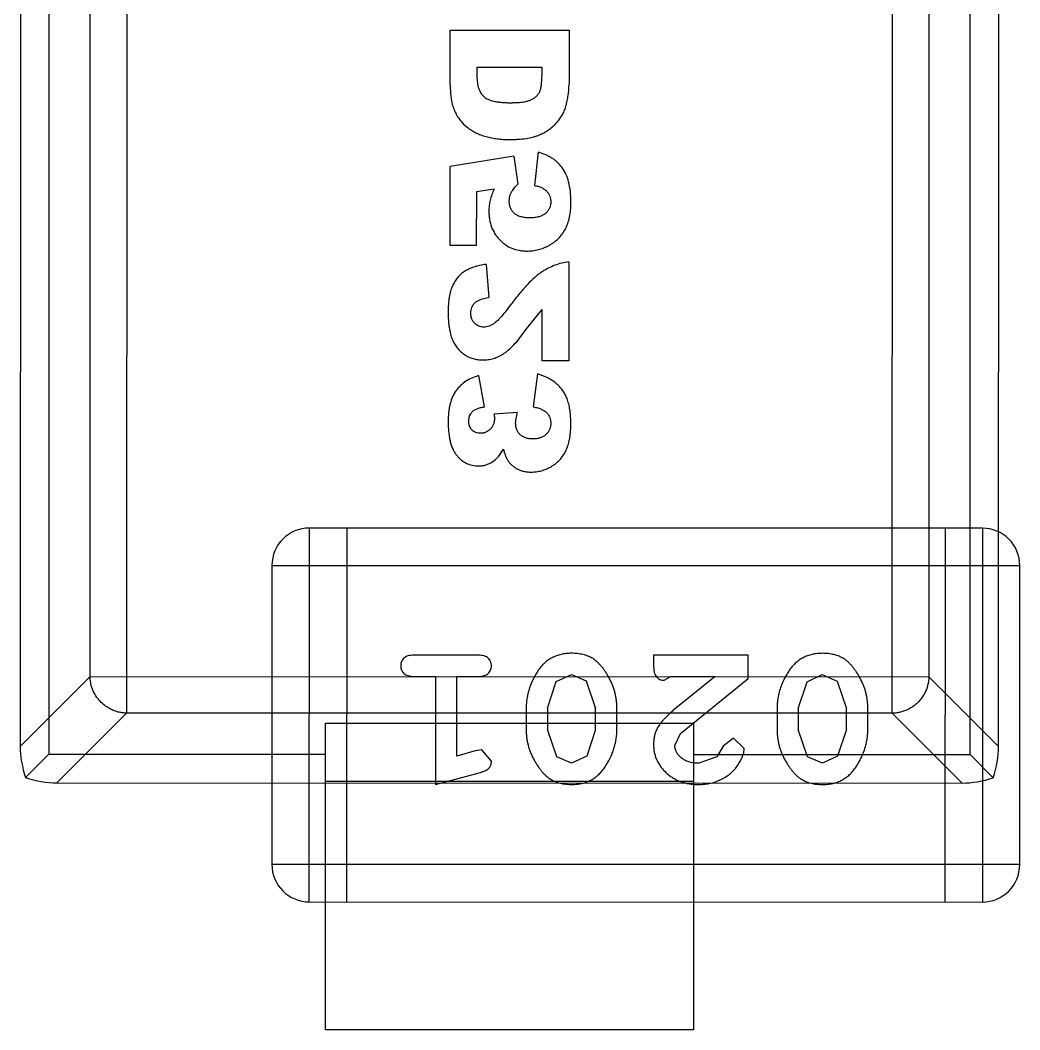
# Model space of a CAD drawing. Header units: inches. Extents: x -29 to 164, y -51 to 83.
# Drawn here: x 126.751 to 127.565, y 17.355 to 18.178 of the extents above; entities that cross this region are included whole.
import ezdxf

# ---------------------------------------------------------------- set-up
doc = ezdxf.new("R2010")
doc.units = ezdxf.units.IN
doc.header["$LTSCALE"] = 1.21
doc.header["$MEASUREMENT"] = 0
doc.layers.get('0').update_dxf_attribs({"linetype": 'CONTINUOUS'})

msp = doc.modelspace()

# ---------------------------------------------------------------- linework, layer by layer
at = {"color": 6, "linetype": 'Continuous'}
for p, q in [((126.77423, 18.73077), (126.77398, 17.57989)), ((127.52487, 17.57973), (127.52511, 18.73061)), ((126.7509, 18.72433), (126.75066, 17.58634)), ((127.5482, 17.58617), (127.54844, 18.72416)), ((126.8376, 18.69716), (126.83737, 17.61347)), ((127.4615, 17.61334), (127.46173, 18.69703)), ((126.8076, 17.64326), (126.80781, 18.66739)), ((127.4915, 18.66724), (127.49128, 17.64311)), ((127.10115, 18.12578), (127.10116, 18.17025)), ((127.10116, 18.17025), (127.198, 18.17023)), ((127.198, 18.17023), (127.198, 18.12578)), ((127.12293, 18.14022), (127.1759, 18.14021)), ((127.1759, 18.14021), (127.1759, 18.13293)), ((127.17279, 18.07088), (127.16976, 18.04363)), ((127.15294, 18.06747), (127.10114, 18.05911)), ((127.15294, 18.06747), (127.15629, 18.0446)), ((127.10112, 17.9948), (127.10114, 18.05911)), ((127.12246, 18.03849), (127.12245, 17.9948)), ((127.13696, 18.04067), (127.12246, 18.03849)), ((127.12245, 17.9948), (127.10112, 17.9948)), ((127.1305, 17.97933), (127.13269, 17.95227)), ((127.19796, 17.98132), (127.19795, 17.90065)), ((127.16232, 17.9254), (127.17611, 17.94266)), ((127.17611, 17.90065), (127.17611, 17.94266)), ((127.19795, 17.90065), (127.17611, 17.90065)), ((127.12906, 17.86316), (127.12456, 17.88861)), ((127.17237, 17.88996), (127.16882, 17.86315)), ((127.15606, 17.85865), (127.13692, 17.85723)), ((126.75066, 17.58634), (126.8076, 17.64326)), ((126.8076, 17.64325), (127.49128, 17.64312)), ((127.49128, 17.64311), (127.5482, 17.58617)), ((126.83737, 17.61347), (126.78043, 17.55656)), ((127.4615, 17.61334), (126.83737, 17.61347)), ((127.51842, 17.5564), (127.4615, 17.61334)), ((126.99938, 17.35528), (126.99943, 17.60528)), ((126.99943, 17.60528), (127.29943, 17.60522)), ((127.29943, 17.60522), (127.29938, 17.35522)), ((126.77398, 17.57989), (126.755, 17.56091)), ((126.77398, 17.57989), (126.99943, 17.57984)), ((127.29943, 17.57978), (127.52487, 17.57973)), ((127.54385, 17.56074), (127.52487, 17.57973)), ((126.78043, 17.55656), (127.51842, 17.5564)), ((127.29942, 17.55767), (126.99942, 17.55774)), ((127.29938, 17.35522), (126.99938, 17.35528))]:
    msp.add_line(p, q, dxfattribs=at)
at = {"color": 7, "linetype": 'Continuous'}
for p, q in [((126.98627, 17.45953), (126.98634, 17.76433)), ((127.53498, 17.76422), (126.98634, 17.76433)), ((127.01682, 17.76433), (127.01675, 17.45953)), ((127.5045, 17.76423), (127.50443, 17.45943)), ((127.53498, 17.76422), (127.53491, 17.45942)), ((126.95585, 17.73386), (126.9558, 17.49002)), ((126.95585, 17.73386), (127.56545, 17.73373)), ((127.5654, 17.48989), (127.56545, 17.73373)), ((127.12377, 17.66067), (127.07186, 17.66068)), ((127.26693, 17.66064), (127.26693, 17.65278)), ((127.34401, 17.66063), (127.26693, 17.66064)), ((127.34401, 17.64175), (127.34401, 17.66063)), ((127.07185, 17.64338), (127.08916, 17.64338)), ((127.08916, 17.64338), (127.08914, 17.55528)), ((127.10645, 17.57841), (127.10646, 17.64337)), ((127.10646, 17.64337), (127.12377, 17.64337)), ((127.18765, 17.63913), (127.19994, 17.64493)), ((127.19994, 17.64493), (127.21208, 17.63964)), ((127.27558, 17.64019), (127.28108, 17.64334)), ((127.28108, 17.64334), (127.31726, 17.64333)), ((127.31726, 17.64333), (127.28368, 17.6163)), ((127.28899, 17.59678), (127.34401, 17.64175)), ((127.39216, 17.63908), (127.40445, 17.64488)), ((127.40445, 17.64488), (127.41659, 17.6396)), ((127.18039, 17.61735), (127.18765, 17.63913)), ((127.21208, 17.63964), (127.21972, 17.61734)), ((127.38491, 17.61731), (127.39216, 17.63908)), ((127.41659, 17.6396), (127.42423, 17.6173)), ((127.16309, 17.61762), (127.16309, 17.59988)), ((127.18039, 17.61735), (127.18039, 17.60014)), ((127.21972, 17.60014), (127.21972, 17.61734)), ((127.23702, 17.59986), (127.23703, 17.61761)), ((127.3676, 17.61758), (127.3676, 17.59983)), ((127.38491, 17.61731), (127.3849, 17.6001)), ((127.42423, 17.60009), (127.42423, 17.6173)), ((127.44154, 17.59982), (127.44154, 17.61757)), ((127.18796, 17.57785), (127.18039, 17.60014)), ((127.21972, 17.60014), (127.21246, 17.57836)), ((127.28422, 17.58707), (127.28899, 17.59678)), ((127.33203, 17.59298), (127.32355, 17.58642)), ((127.34085, 17.58455), (127.33203, 17.59298)), ((127.39247, 17.5778), (127.3849, 17.6001)), ((127.42423, 17.60009), (127.41697, 17.57832)), ((127.32355, 17.58642), (127.31858, 17.57792)), ((127.12147, 17.58256), (127.10645, 17.57841)), ((127.12688, 17.58359), (127.12147, 17.58256)), ((127.13476, 17.57432), (127.12688, 17.58359)), ((127.2001, 17.57256), (127.18796, 17.57785)), ((127.21246, 17.57836), (127.2001, 17.57256)), ((127.31858, 17.57792), (127.30371, 17.57254)), ((127.40461, 17.57252), (127.39247, 17.5778)), ((127.41697, 17.57832), (127.40461, 17.57252)), ((127.08914, 17.55528), (127.12572, 17.56515)), ((127.5654, 17.48989), (126.9558, 17.49002)), ((126.98627, 17.45953), (127.53491, 17.45942))]:
    msp.add_line(p, q, dxfattribs=at)
for centre, start, end in [((126.98633, 17.73385), 89.98796, 179.98796), ((127.53497, 17.73374), 359.98796, 89.98796), ((126.98628, 17.49001), 179.98796, 269.98796), ((127.53492, 17.4899), 269.98796, 359.98796)]:
    msp.add_arc(centre, 0.03048, start, end, dxfattribs=at)
at = {"color": 6, "linetype": 'Continuous'}
for centre, major_axis, start_param, end_param in [((126.76577, 17.57167), (-0.00778, 0.03346), 1.029162, 1.807134), ((127.53308, 17.57151), (0.0078, 0.03345), -1.807134, -1.029162), ((126.76577, 17.57167), (0.03345, -0.0078), -1.807134, -1.029162), ((127.53308, 17.57151), (0.03346, 0.00778), -2.11243, -1.334458)]:
    msp.add_ellipse(centre, major_axis=major_axis, ratio=0.387063, start_param=start_param, end_param=end_param, dxfattribs=at)
for points, knots in [([(127.12293, 18.14022), (127.12293, 18.13899), (127.12292, 18.13714), (127.12292, 18.13467), (127.12292, 18.13245), (127.12301, 18.12996), (127.12339, 18.12649), (127.12428, 18.12266), (127.12576, 18.11954), (127.1273, 18.11745), (127.12862, 18.11609), (127.13019, 18.11492), (127.1327, 18.11357), (127.1358, 18.11254), (127.13952, 18.11182), (127.1426, 18.11144), (127.14543, 18.11125), (127.14783, 18.11117), (127.14958, 18.11116), (127.15118, 18.11116), (127.15302, 18.1112), (127.1552, 18.11128), (127.15762, 18.11144), (127.16056, 18.11175), (127.16309, 18.1122), (127.16521, 18.11281), (127.16658, 18.11334), (127.16782, 18.11394), (127.16936, 18.11482), (127.17103, 18.11604), (127.17238, 18.11742), (127.17327, 18.11863), (127.17385, 18.11958), (127.17434, 18.12064), (127.17491, 18.1223), (127.17544, 18.1248), (127.17581, 18.12847), (127.1759, 18.13137), (127.1759, 18.13293)], [0, 0, 0, 0, 0.034117, 0.051176, 0.068234, 0.095159, 0.122084, 0.175933, 0.229783, 0.256708, 0.283633, 0.310557, 0.337482, 0.391332, 0.418256, 0.445181, 0.472106, 0.485568, 0.499031, 0.509276, 0.519521, 0.54001, 0.5605, 0.58099, 0.62197, 0.64246, 0.66295, 0.683908, 0.704866, 0.746782, 0.788698, 0.809656, 0.830614, 0.851788, 0.872961, 0.915307, 0.957654, 1, 1, 1, 1]), ([(127.10115, 18.1258), (127.10115, 18.12141), (127.10161, 18.11547), (127.10309, 18.1088), (127.10462, 18.10446), (127.10658, 18.10062), (127.10977, 18.09595), (127.11376, 18.09194), (127.11837, 18.08863), (127.12213, 18.08655), (127.12614, 18.08484), (127.13044, 18.08346), (127.13495, 18.08241), (127.13957, 18.08167), (127.14353, 18.0813), (127.14675, 18.08116), (127.14969, 18.08112), (127.15303, 18.08117), (127.15778, 18.08139), (127.16317, 18.08193), (127.16782, 18.08286), (127.17111, 18.08382), (127.17334, 18.08466), (127.17542, 18.0856), (127.17811, 18.08695), (127.18124, 18.08885), (127.18464, 18.09144), (127.18769, 18.09443), (127.19034, 18.09767), (127.19251, 18.10097), (127.19393, 18.10382), (127.19483, 18.10615), (127.19543, 18.10815), (127.19598, 18.11037), (127.19671, 18.11353), (127.19739, 18.11735), (127.19789, 18.12169), (127.19799, 18.12444), (127.198, 18.12578)], [0, 0, 0, 0, 0.044753, 0.067129, 0.089506, 0.111754, 0.134001, 0.178497, 0.20114, 0.223784, 0.246427, 0.269071, 0.291945, 0.31482, 0.337695, 0.349132, 0.36057, 0.378623, 0.396676, 0.432782, 0.468888, 0.486942, 0.504995, 0.523222, 0.54145, 0.577904, 0.614359, 0.650814, 0.687548, 0.724282, 0.761016, 0.779383, 0.79775, 0.823032, 0.848313, 0.898875, 0.949438, 1, 1, 1, 1]), ([(127.19952, 18.03003), (127.19952, 18.03325), (127.19924, 18.03922), (127.19787, 18.04672), (127.1956, 18.05303), (127.19245, 18.05833), (127.18923, 18.06193), (127.1864, 18.06435), (127.18418, 18.06594), (127.18176, 18.06736), (127.17815, 18.06912), (127.17505, 18.07024), (127.17279, 18.07088)], [0, 0, 0, 0, 0.126274, 0.252548, 0.378822, 0.505096, 0.629738, 0.692059, 0.75438, 0.815785, 0.87719, 1, 1, 1, 1]), ([(127.13696, 18.04067), (127.13625, 18.03919), (127.13503, 18.03619), (127.13371, 18.03173), (127.13303, 18.0281), (127.13275, 18.0252), (127.13267, 18.02252), (127.1328, 18.01942), (127.13335, 18.0149), (127.13473, 18.00967), (127.13703, 18.00501), (127.13941, 18.00164), (127.14149, 17.99927), (127.14377, 17.99713), (127.14699, 17.99467), (127.15138, 17.9923), (127.15624, 17.99088), (127.1604, 17.99031), (127.16335, 17.99018), (127.16603, 17.99026), (127.16911, 17.99055), (127.17292, 17.99128), (127.17665, 17.99248), (127.17957, 17.99374), (127.18175, 17.99483), (127.18387, 17.99607), (127.1865, 17.99787), (127.18947, 18.00043), (127.19252, 18.00399), (127.19509, 18.00801), (127.1971, 18.01257), (127.19897, 18.01949), (127.19952, 18.02558), (127.19952, 18.03003)], [0, 0, 0, 0, 0.031, 0.062001, 0.093651, 0.109476, 0.125301, 0.151853, 0.178404, 0.231506, 0.284608, 0.31116, 0.337711, 0.364262, 0.390813, 0.443915, 0.497018, 0.523569, 0.55012, 0.568783, 0.587445, 0.624771, 0.662097, 0.680759, 0.699422, 0.718335, 0.737248, 0.775073, 0.812899, 0.850725, 0.888043, 0.925362, 1, 1, 1, 1]), ([(127.16976, 18.04363), (127.17085, 18.04347), (127.17291, 18.04303), (127.17561, 18.04204), (127.17753, 18.04093), (127.17886, 18.03988), (127.17976, 18.03899), (127.18056, 18.03804), (127.18149, 18.03673), (127.18238, 18.03499), (127.18291, 18.03312), (127.18312, 18.03153), (127.18318, 18.03023), (127.18311, 18.02888), (127.18291, 18.02756), (127.18258, 18.0263), (127.18196, 18.0247), (127.18107, 18.02323), (127.17992, 18.02189), (127.17892, 18.02093), (127.17779, 18.02007), (127.17611, 18.01907), (127.17416, 18.01831), (127.17193, 18.01777), (127.17013, 18.01749), (127.16851, 18.01734), (127.16714, 18.01729), (127.16608, 18.01727), (127.16501, 18.01729), (127.16365, 18.01734), (127.16203, 18.01749), (127.16023, 18.01778), (127.15802, 18.01832), (127.15609, 18.0191), (127.15445, 18.02011), (127.15336, 18.021), (127.15241, 18.02198), (127.15131, 18.02339), (127.15026, 18.02532), (127.14962, 18.02752), (127.14937, 18.02942), (127.14931, 18.03075), (127.14935, 18.03193), (127.14947, 18.03324), (127.14977, 18.03485), (127.15028, 18.03642), (127.1508, 18.03764), (127.15121, 18.03847), (127.15165, 18.03923), (127.15226, 18.04019), (127.15355, 18.04192), (127.15507, 18.0435), (127.15629, 18.0446)], [0, 0, 0, 0, 0.031603, 0.063205, 0.094808, 0.11061, 0.126411, 0.14242, 0.158428, 0.190445, 0.222462, 0.238471, 0.25448, 0.272643, 0.290807, 0.30897, 0.327134, 0.363461, 0.381625, 0.399788, 0.417952, 0.436115, 0.472442, 0.490606, 0.50877, 0.526933, 0.536015, 0.545097, 0.554179, 0.56326, 0.581424, 0.599588, 0.617751, 0.654078, 0.672242, 0.690405, 0.708569, 0.726733, 0.76306, 0.799387, 0.81755, 0.835714, 0.84735, 0.858986, 0.882258, 0.90553, 0.917166, 0.928802, 0.937702, 0.946602, 0.964401, 1, 1, 1, 1]), ([(127.1305, 17.97933), (127.1267, 17.97879), (127.12165, 17.97765), (127.11615, 17.97551), (127.11264, 17.97361), (127.10964, 17.97131), (127.10701, 17.96852), (127.10514, 17.96585), (127.10382, 17.9635), (127.1029, 17.96164), (127.10209, 17.95964), (127.10115, 17.9567), (127.10044, 17.9534), (127.09995, 17.94973), (127.09969, 17.9468), (127.09956, 17.9442), (127.09951, 17.94204), (127.0995, 17.94033), (127.09951, 17.9386), (127.09956, 17.93633), (127.09969, 17.93362), (127.09995, 17.93056), (127.10042, 17.92675), (127.10128, 17.92247), (127.10247, 17.91888), (127.10363, 17.91634), (127.10493, 17.91393), (127.10682, 17.91119), (127.10951, 17.9083), (127.11265, 17.9058), (127.11611, 17.9038), (127.11977, 17.9024), (127.12362, 17.90156), (127.1278, 17.90127), (127.13213, 17.90158), (127.1364, 17.90253), (127.13988, 17.90387), (127.14263, 17.90528), (127.14465, 17.90648), (127.14669, 17.9079), (127.14948, 17.91016), (127.15308, 17.91364), (127.15759, 17.91889), (127.16073, 17.92311), (127.16232, 17.9254)], [0, 0, 0, 0, 0.060014, 0.090021, 0.120028, 0.149921, 0.179814, 0.209708, 0.224654, 0.239601, 0.254633, 0.269665, 0.299728, 0.31476, 0.329792, 0.344824, 0.35234, 0.359856, 0.367748, 0.37564, 0.391423, 0.407207, 0.42299, 0.454557, 0.486124, 0.501675, 0.517227, 0.548329, 0.579431, 0.610534, 0.641636, 0.672738, 0.703841, 0.734943, 0.768215, 0.801487, 0.83476, 0.851396, 0.868032, 0.884528, 0.901024, 0.934016, 0.967008, 1, 1, 1, 1]), ([(127.19796, 17.98132), (127.19597, 17.98109), (127.19205, 17.98041), (127.18636, 17.97867), (127.18178, 17.97664), (127.17818, 17.97464), (127.17555, 17.97299), (127.17287, 17.97106), (127.16911, 17.96794), (127.16412, 17.9631), (127.15766, 17.95575), (127.15305, 17.94982), (127.15066, 17.9466)], [0, 0, 0, 0, 0.125, 0.25, 0.375, 0.4375, 0.5, 0.5625, 0.625, 0.75, 0.875, 1, 1, 1, 1]), ([(127.15066, 17.9466), (127.1492, 17.94462), (127.14644, 17.94102), (127.14284, 17.9367), (127.14028, 17.934), (127.1385, 17.93237), (127.13731, 17.93143), (127.13619, 17.93068), (127.1347, 17.92978), (127.13287, 17.92893), (127.13072, 17.92831), (127.12858, 17.92811), (127.12649, 17.92831), (127.12451, 17.92892), (127.1227, 17.92993), (127.12102, 17.93137), (127.11962, 17.93311), (127.11865, 17.93504), (127.11816, 17.93683), (127.11796, 17.93836), (127.11791, 17.9396), (127.11796, 17.94084), (127.11817, 17.94243), (127.11868, 17.94426), (127.11972, 17.94622), (127.12113, 17.94793), (127.12306, 17.94941), (127.12647, 17.95104), (127.12995, 17.95189), (127.13269, 17.95227)], [0, 0, 0, 0, 0.039267, 0.078533, 0.1178, 0.137433, 0.157067, 0.1767, 0.196333, 0.2356, 0.274866, 0.314133, 0.355226, 0.396319, 0.437412, 0.478505, 0.520862, 0.563219, 0.605576, 0.626755, 0.647933, 0.669942, 0.691951, 0.73597, 0.779988, 0.824006, 0.868004, 0.912003, 1, 1, 1, 1]), ([(127.12456, 17.88861), (127.12053, 17.88755), (127.11519, 17.88524), (127.10947, 17.88069), (127.10587, 17.87658), (127.10302, 17.87164), (127.10133, 17.8667), (127.10037, 17.86228), (127.09986, 17.85873), (127.0996, 17.85557), (127.0995, 17.85292), (127.09947, 17.85076), (127.0995, 17.84852), (127.09961, 17.84553), (127.09989, 17.84199), (127.10045, 17.83807), (127.10148, 17.83328), (127.10296, 17.82916), (127.10487, 17.82569), (127.10654, 17.82342), (127.10838, 17.82145), (127.11096, 17.81915), (127.11447, 17.81693), (127.11834, 17.81559), (127.12166, 17.81506), (127.12392, 17.81494), (127.12584, 17.815), (127.12786, 17.81522), (127.13029, 17.81576), (127.13305, 17.81683), (127.13656, 17.81883), (127.14053, 17.8224), (127.14326, 17.82643), (127.14452, 17.82875)], [0, 0, 0, 0, 0.088377, 0.132566, 0.176754, 0.220943, 0.265131, 0.287226, 0.30932, 0.331414, 0.342461, 0.353508, 0.366097, 0.378686, 0.403863, 0.42904, 0.454217, 0.504572, 0.529749, 0.554926, 0.580273, 0.60562, 0.656314, 0.707008, 0.732355, 0.757702, 0.77268, 0.787658, 0.817613, 0.847569, 0.877524, 0.938762, 1, 1, 1, 1]), ([(127.14452, 17.82875), (127.145, 17.82685), (127.14577, 17.82436), (127.14688, 17.82172), (127.14767, 17.82018), (127.14847, 17.81893), (127.14957, 17.81746), (127.15112, 17.8158), (127.15324, 17.81408), (127.15556, 17.81259), (127.15809, 17.8114), (127.16087, 17.81059), (127.16339, 17.81018), (127.16552, 17.81002), (127.16733, 17.80998), (127.16929, 17.81004), (127.17205, 17.81032), (127.17546, 17.81101), (127.1788, 17.81215), (127.18142, 17.81333), (127.18338, 17.81435), (127.18528, 17.81551), (127.18764, 17.81723), (127.19031, 17.81968), (127.19306, 17.82313), (127.19537, 17.82704), (127.19721, 17.83152), (127.1983, 17.83582), (127.19891, 17.83958), (127.19924, 17.84256), (127.19941, 17.84518), (127.19947, 17.84736), (127.19949, 17.84902), (127.19948, 17.85067), (127.19943, 17.85277), (127.19931, 17.8553), (127.19907, 17.85816), (127.19862, 17.86174), (127.19781, 17.8658), (127.19668, 17.86925), (127.1956, 17.87172), (127.1944, 17.8741), (127.19267, 17.87685), (127.19025, 17.87984), (127.18744, 17.88247), (127.18426, 17.88478), (127.17953, 17.88749), (127.17539, 17.88909), (127.17237, 17.88996)], [0, 0, 0, 0, 0.030891, 0.046337, 0.061782, 0.074265, 0.086747, 0.111713, 0.136678, 0.161643, 0.186608, 0.211574, 0.236539, 0.249021, 0.261504, 0.277018, 0.292532, 0.32356, 0.354589, 0.370103, 0.385617, 0.401214, 0.416811, 0.448005, 0.479199, 0.510393, 0.541732, 0.573071, 0.58874, 0.60441, 0.620079, 0.627914, 0.635749, 0.64336, 0.650971, 0.666193, 0.681414, 0.696636, 0.72708, 0.757524, 0.772678, 0.787833, 0.818143, 0.848452, 0.878762, 0.909071, 0.939381, 1, 1, 1, 1]), ([(127.13692, 17.85723), (127.13697, 17.85686), (127.13706, 17.85616), (127.13716, 17.85523), (127.13722, 17.85456), (127.13724, 17.85408), (127.13725, 17.85363), (127.13723, 17.85311), (127.13718, 17.85226), (127.13705, 17.85124), (127.13679, 17.85007), (127.13631, 17.84859), (127.13561, 17.84721), (127.1347, 17.84594), (127.13391, 17.84505), (127.13304, 17.84423), (127.13215, 17.84353), (127.13121, 17.84293), (127.13023, 17.84244), (127.12922, 17.84206), (127.12817, 17.84178), (127.12709, 17.84161), (127.12598, 17.84156), (127.12489, 17.8416), (127.12354, 17.84176), (127.12198, 17.84217), (127.1206, 17.84285), (127.11961, 17.84357), (127.11893, 17.8442), (127.11832, 17.84491), (127.11762, 17.84591), (127.11707, 17.84704), (127.11667, 17.84828), (127.11646, 17.84927), (127.11635, 17.85015), (127.11631, 17.85087), (127.1163, 17.85145), (127.11631, 17.85203), (127.11635, 17.85279), (127.11647, 17.85371), (127.11669, 17.85475), (127.11711, 17.85608), (127.1177, 17.85729), (127.11847, 17.8584), (127.11912, 17.85918), (127.11988, 17.8599), (127.12109, 17.86076), (127.12295, 17.86169), (127.1257, 17.86256), (127.12789, 17.86298), (127.12906, 17.86316)], [0, 0, 0, 0, 0.009983, 0.019966, 0.029949, 0.03494, 0.039931, 0.050298, 0.060665, 0.081399, 0.102132, 0.122866, 0.164333, 0.185067, 0.205801, 0.226246, 0.246692, 0.267138, 0.287584, 0.308029, 0.328475, 0.348921, 0.369367, 0.388943, 0.408518, 0.44767, 0.486821, 0.506397, 0.525973, 0.545186, 0.5644, 0.602827, 0.62204, 0.641254, 0.660467, 0.670074, 0.679681, 0.689696, 0.699712, 0.719743, 0.739774, 0.759805, 0.799867, 0.819898, 0.839929, 0.859938, 0.879947, 0.919965, 0.959982, 1, 1, 1, 1]), ([(127.16882, 17.86315), (127.17017, 17.8629), (127.17267, 17.8623), (127.17578, 17.86117), (127.17786, 17.86004), (127.1792, 17.85902), (127.18004, 17.8582), (127.18076, 17.85734), (127.18159, 17.85612), (127.1824, 17.85445), (127.18289, 17.85258), (127.18308, 17.85097), (127.18314, 17.84967), (127.18308, 17.84835), (127.18289, 17.84708), (127.18259, 17.84586), (127.18202, 17.84431), (127.1812, 17.84287), (127.18013, 17.84154), (127.17921, 17.84059), (127.17818, 17.83973), (127.17669, 17.83875), (127.17504, 17.838), (127.17321, 17.83748), (127.17176, 17.8372), (127.17049, 17.83706), (127.16943, 17.837), (127.16861, 17.83699), (127.16779, 17.837), (127.16673, 17.83706), (127.16545, 17.83719), (127.16401, 17.83747), (127.16221, 17.83797), (127.16059, 17.8387), (127.15915, 17.83964), (127.15817, 17.84045), (127.15729, 17.84136), (127.15629, 17.84267), (127.15553, 17.84414), (127.155, 17.84577), (127.15472, 17.84706), (127.15457, 17.8482), (127.15452, 17.84915), (127.1545, 17.8499), (127.15453, 17.8507), (127.15462, 17.85191), (127.15486, 17.85361), (127.15535, 17.85595), (127.1558, 17.85771), (127.15606, 17.85865)], [0, 0, 0, 0, 0.037924, 0.075847, 0.113771, 0.132732, 0.151694, 0.170361, 0.189027, 0.226361, 0.263694, 0.282361, 0.301027, 0.320385, 0.339744, 0.359102, 0.37846, 0.417176, 0.436534, 0.455892, 0.475014, 0.494137, 0.532382, 0.551505, 0.570628, 0.58975, 0.599311, 0.608873, 0.618575, 0.628277, 0.64768, 0.667084, 0.686488, 0.725296, 0.7447, 0.764104, 0.783239, 0.802374, 0.840644, 0.85978, 0.878915, 0.89805, 0.907618, 0.917185, 0.927537, 0.937889, 0.958593, 0.979296, 1, 1, 1, 1]), ([(126.83737, 17.61347), (126.83641, 17.61349), (126.83442, 17.61361), (126.83136, 17.61412), (126.8281, 17.61502), (126.82466, 17.61642), (126.82105, 17.61846), (126.81738, 17.6213), (126.81382, 17.62511), (126.81064, 17.63005), (126.80827, 17.6362), (126.80763, 17.64082), (126.8076, 17.64326)], [0, 0, 0, 0, 0.061777, 0.12816, 0.200115, 0.279309, 0.36755, 0.4665, 0.577707, 0.702744, 0.843032, 1, 1, 1, 1]), ([(127.49128, 17.64311), (127.49125, 17.64068), (127.49061, 17.63606), (127.48823, 17.62991), (127.48506, 17.62497), (127.48149, 17.62116), (127.47782, 17.61832), (127.47421, 17.61628), (127.47077, 17.61488), (127.46751, 17.61398), (127.46444, 17.61348), (127.46246, 17.61336), (127.4615, 17.61334)], [0, 0, 0, 0, 0.156967, 0.297255, 0.422292, 0.533499, 0.632449, 0.720691, 0.799885, 0.871841, 0.938224, 1, 1, 1, 1])]:
    msp.add_open_spline(points, degree=3, knots=knots, dxfattribs=at)
at = {"color": 7, "linetype": 'Continuous'}
for points, knots in [([(127.07186, 17.66068), (127.07096, 17.66066), (127.06928, 17.66062), (127.06696, 17.66015), (127.06499, 17.65944), (127.06345, 17.65835), (127.06227, 17.65703), (127.06145, 17.65551), (127.06094, 17.65383), (127.06087, 17.65264), (127.06084, 17.65203)], [0, 0, 0, 0, 0.169012, 0.317488, 0.445429, 0.560977, 0.67065, 0.776666, 0.88492, 1, 1, 1, 1]), ([(127.13478, 17.65202), (127.13475, 17.65263), (127.13469, 17.65381), (127.13418, 17.6555), (127.13335, 17.657), (127.1322, 17.65835), (127.13063, 17.65942), (127.12867, 17.66014), (127.12635, 17.66061), (127.12467, 17.66065), (127.12377, 17.66067)], [0, 0, 0, 0, 0.115051, 0.223278, 0.329269, 0.437893, 0.554681, 0.682591, 0.83103, 1, 1, 1, 1]), ([(127.19999, 17.66223), (127.19855, 17.66219), (127.19573, 17.66212), (127.19164, 17.66141), (127.1878, 17.66029), (127.18423, 17.65869), (127.1809, 17.65667), (127.17786, 17.65415), (127.17505, 17.65121), (127.1726, 17.64782), (127.17041, 17.64423), (127.16844, 17.64056), (127.16679, 17.63683), (127.16543, 17.63308), (127.16441, 17.62926), (127.16363, 17.62543), (127.16318, 17.62153), (127.16312, 17.61893), (127.16309, 17.61762)], [0, 0, 0, 0, 0.067217, 0.131051, 0.19272, 0.252824, 0.312745, 0.373449, 0.436041, 0.501494, 0.567761, 0.632087, 0.695096, 0.757109, 0.817993, 0.878657, 0.939311, 1, 1, 1, 1]), ([(127.23703, 17.61761), (127.23701, 17.61868), (127.23697, 17.62081), (127.23666, 17.62399), (127.23618, 17.62712), (127.23548, 17.63021), (127.23462, 17.63326), (127.23348, 17.63624), (127.23223, 17.63921), (127.23075, 17.64209), (127.22917, 17.64483), (127.22755, 17.64737), (127.2259, 17.64968), (127.22426, 17.65179), (127.22256, 17.65365), (127.22086, 17.65532), (127.21913, 17.65674), (127.21676, 17.65834), (127.21358, 17.65995), (127.20939, 17.66126), (127.20482, 17.66209), (127.20164, 17.66218), (127.19999, 17.66223)], [0, 0, 0, 0, 0.049886, 0.09882, 0.148132, 0.19689, 0.246038, 0.295176, 0.345305, 0.395692, 0.445312, 0.491875, 0.535813, 0.577009, 0.616081, 0.652689, 0.687585, 0.720206, 0.785062, 0.85223, 0.923759, 1, 1, 1, 1]), ([(127.40451, 17.66219), (127.40306, 17.66215), (127.40024, 17.66208), (127.39615, 17.66136), (127.39231, 17.66024), (127.38874, 17.65865), (127.38541, 17.65663), (127.38237, 17.65411), (127.37957, 17.65117), (127.37711, 17.64778), (127.37492, 17.64418), (127.37296, 17.64051), (127.37131, 17.63679), (127.36994, 17.63303), (127.36892, 17.62922), (127.36814, 17.62538), (127.36769, 17.62149), (127.36763, 17.61889), (127.3676, 17.61758)], [0, 0, 0, 0, 0.067217, 0.131051, 0.19272, 0.252824, 0.312745, 0.373449, 0.436041, 0.501494, 0.567761, 0.632087, 0.695096, 0.757109, 0.817993, 0.878657, 0.939311, 1, 1, 1, 1]), ([(127.44154, 17.61757), (127.44152, 17.61864), (127.44149, 17.62077), (127.44117, 17.62394), (127.4407, 17.62707), (127.43999, 17.63017), (127.43913, 17.63321), (127.43799, 17.6362), (127.43674, 17.63917), (127.43526, 17.64205), (127.43368, 17.64478), (127.43206, 17.64733), (127.43041, 17.64963), (127.42877, 17.65175), (127.42707, 17.6536), (127.42538, 17.65528), (127.42364, 17.6567), (127.42127, 17.6583), (127.41809, 17.6599), (127.4139, 17.66122), (127.40933, 17.66205), (127.40615, 17.66214), (127.40451, 17.66219)], [0, 0, 0, 0, 0.049886, 0.09882, 0.148132, 0.19689, 0.246038, 0.295176, 0.345305, 0.395692, 0.445312, 0.491875, 0.535813, 0.577009, 0.616081, 0.652689, 0.687585, 0.720206, 0.785062, 0.85223, 0.923759, 1, 1, 1, 1]), ([(127.06084, 17.65203), (127.06087, 17.65142), (127.06094, 17.65024), (127.06144, 17.64856), (127.06228, 17.64706), (127.06345, 17.64574), (127.06499, 17.64465), (127.06695, 17.6439), (127.06927, 17.64344), (127.07096, 17.6434), (127.07185, 17.64338)], [0, 0, 0, 0, 0.11517, 0.223509, 0.328254, 0.438012, 0.553651, 0.682263, 0.830856, 1, 1, 1, 1]), ([(127.12377, 17.64337), (127.12466, 17.64339), (127.12634, 17.64343), (127.12867, 17.64389), (127.13063, 17.64465), (127.1322, 17.64571), (127.13334, 17.64706), (127.13418, 17.64854), (127.13468, 17.65023), (127.13475, 17.65141), (127.13478, 17.65202)], [0, 0, 0, 0, 0.169102, 0.317658, 0.446239, 0.563118, 0.671828, 0.776546, 0.884858, 1, 1, 1, 1]), ([(127.26693, 17.65278), (127.26695, 17.65171), (127.26699, 17.64974), (127.26743, 17.64703), (127.26809, 17.64478), (127.26916, 17.64304), (127.27048, 17.64175), (127.272, 17.64084), (127.27372, 17.64027), (127.27494, 17.64022), (127.27558, 17.64019)], [0, 0, 0, 0, 0.1844, 0.34094, 0.473574, 0.586824, 0.690029, 0.789175, 0.890445, 1, 1, 1, 1]), ([(127.28368, 17.6163), (127.2828, 17.61552), (127.28111, 17.61404), (127.27874, 17.61182), (127.27663, 17.60971), (127.27475, 17.60773), (127.27314, 17.60585), (127.27179, 17.60408), (127.27067, 17.60245), (127.26955, 17.60039), (127.26848, 17.59784), (127.26756, 17.59467), (127.267, 17.59138), (127.26694, 17.58914), (127.26691, 17.58801)], [0, 0, 0, 0, 0.103002, 0.197728, 0.285279, 0.365235, 0.437224, 0.502446, 0.560545, 0.611446, 0.707576, 0.80349, 0.900532, 1, 1, 1, 1]), ([(127.16309, 17.59988), (127.16311, 17.5988), (127.16314, 17.59666), (127.16343, 17.59347), (127.16397, 17.59033), (127.16464, 17.58723), (127.16556, 17.58418), (127.16667, 17.58117), (127.16797, 17.5782), (127.16946, 17.57532), (127.17107, 17.57259), (127.17269, 17.57003), (127.17435, 17.56771), (127.17602, 17.56561), (127.17773, 17.56375), (127.17944, 17.56211), (127.18117, 17.56068), (127.18354, 17.55911), (127.18671, 17.55751), (127.19088, 17.5562), (127.19543, 17.5554), (127.19858, 17.55531), (127.20022, 17.55526)], [0, 0, 0, 0, 0.049855, 0.099516, 0.148482, 0.19758, 0.246804, 0.296268, 0.346517, 0.397047, 0.446826, 0.49336, 0.537801, 0.579207, 0.617974, 0.654833, 0.689171, 0.722088, 0.786392, 0.853518, 0.924186, 1, 1, 1, 1]), ([(127.20022, 17.55526), (127.20165, 17.55529), (127.20446, 17.55537), (127.20855, 17.55608), (127.21238, 17.5572), (127.21596, 17.55878), (127.21926, 17.56085), (127.22231, 17.56336), (127.2251, 17.56632), (127.22756, 17.56971), (127.22976, 17.5733), (127.23169, 17.57699), (127.23335, 17.58069), (127.23468, 17.58446), (127.23574, 17.58825), (127.23648, 17.59209), (127.23694, 17.59596), (127.237, 17.59856), (127.23702, 17.59986)], [0, 0, 0, 0, 0.06692, 0.130834, 0.19258, 0.252759, 0.312631, 0.373411, 0.436359, 0.501894, 0.568244, 0.632472, 0.69556, 0.757163, 0.818592, 0.878885, 0.939235, 1, 1, 1, 1]), ([(127.3676, 17.59983), (127.36762, 17.59876), (127.36766, 17.59662), (127.36795, 17.59343), (127.36848, 17.59029), (127.36915, 17.58719), (127.37007, 17.58414), (127.37118, 17.58112), (127.37248, 17.57816), (127.37398, 17.57528), (127.37558, 17.57255), (127.3772, 17.56999), (127.37887, 17.56767), (127.38053, 17.56556), (127.38224, 17.56371), (127.38395, 17.56206), (127.38568, 17.56064), (127.38805, 17.55907), (127.39122, 17.55747), (127.39539, 17.55616), (127.39994, 17.55536), (127.40309, 17.55526), (127.40473, 17.55521)], [0, 0, 0, 0, 0.049855, 0.099516, 0.148482, 0.19758, 0.246804, 0.296268, 0.346517, 0.397047, 0.446826, 0.49336, 0.537801, 0.579207, 0.617974, 0.654833, 0.689171, 0.722088, 0.786392, 0.853518, 0.924186, 1, 1, 1, 1]), ([(127.40473, 17.55521), (127.40617, 17.55525), (127.40897, 17.55532), (127.41306, 17.55604), (127.41689, 17.55716), (127.42048, 17.55874), (127.42377, 17.56081), (127.42682, 17.56331), (127.42961, 17.56628), (127.43207, 17.56967), (127.43427, 17.57326), (127.4362, 17.57694), (127.43786, 17.58065), (127.43919, 17.58442), (127.44025, 17.5882), (127.44099, 17.59205), (127.44145, 17.59592), (127.44151, 17.59851), (127.44154, 17.59982)], [0, 0, 0, 0, 0.06692, 0.130834, 0.19258, 0.252759, 0.312631, 0.373411, 0.436359, 0.501894, 0.568244, 0.632472, 0.69556, 0.757163, 0.818592, 0.878885, 0.939235, 1, 1, 1, 1]), ([(127.26691, 17.58801), (127.26695, 17.58689), (127.26702, 17.58469), (127.26748, 17.58146), (127.26831, 17.57835), (127.26943, 17.57537), (127.2709, 17.57253), (127.27268, 17.56981), (127.27479, 17.56722), (127.27718, 17.56478), (127.27983, 17.56255), (127.28267, 17.56057), (127.28572, 17.55892), (127.28893, 17.55755), (127.29234, 17.55654), (127.29592, 17.55576), (127.29969, 17.55532), (127.30227, 17.55526), (127.30358, 17.55523)], [0, 0, 0, 0, 0.060981, 0.120256, 0.178148, 0.236115, 0.293993, 0.352864, 0.413358, 0.476056, 0.539296, 0.602396, 0.665116, 0.728325, 0.792919, 0.859317, 0.928302, 1, 1, 1, 1]), ([(127.30371, 17.57254), (127.3023, 17.57258), (127.29961, 17.57267), (127.29579, 17.57352), (127.29241, 17.57489), (127.28953, 17.57682), (127.28721, 17.57909), (127.28546, 17.58156), (127.28443, 17.58426), (127.28429, 17.58614), (127.28422, 17.58707)], [0, 0, 0, 0, 0.156344, 0.299348, 0.4327, 0.561, 0.682299, 0.791883, 0.89611, 1, 1, 1, 1]), ([(127.30358, 17.55523), (127.30528, 17.55529), (127.30863, 17.55541), (127.31357, 17.55626), (127.31832, 17.55769), (127.32281, 17.55968), (127.32696, 17.5621), (127.3306, 17.56498), (127.33375, 17.56822), (127.33627, 17.5718), (127.33823, 17.57536), (127.3397, 17.57868), (127.34063, 17.58171), (127.34078, 17.58365), (127.34085, 17.58455)], [0, 0, 0, 0, 0.098286, 0.193983, 0.289056, 0.384352, 0.477435, 0.566197, 0.652355, 0.737986, 0.818188, 0.887401, 0.94802, 1, 1, 1, 1]), ([(127.12572, 17.56515), (127.12656, 17.56541), (127.12813, 17.56588), (127.13021, 17.56673), (127.13184, 17.56764), (127.13303, 17.56866), (127.13383, 17.56984), (127.13437, 17.57118), (127.13473, 17.57269), (127.13475, 17.57376), (127.13476, 17.57432)], [0, 0, 0, 0, 0.187321, 0.344927, 0.475328, 0.579604, 0.674244, 0.773631, 0.882025, 1, 1, 1, 1])]:
    msp.add_open_spline(points, degree=3, knots=knots, dxfattribs=at)

doc.saveas('drawing.dxf')
